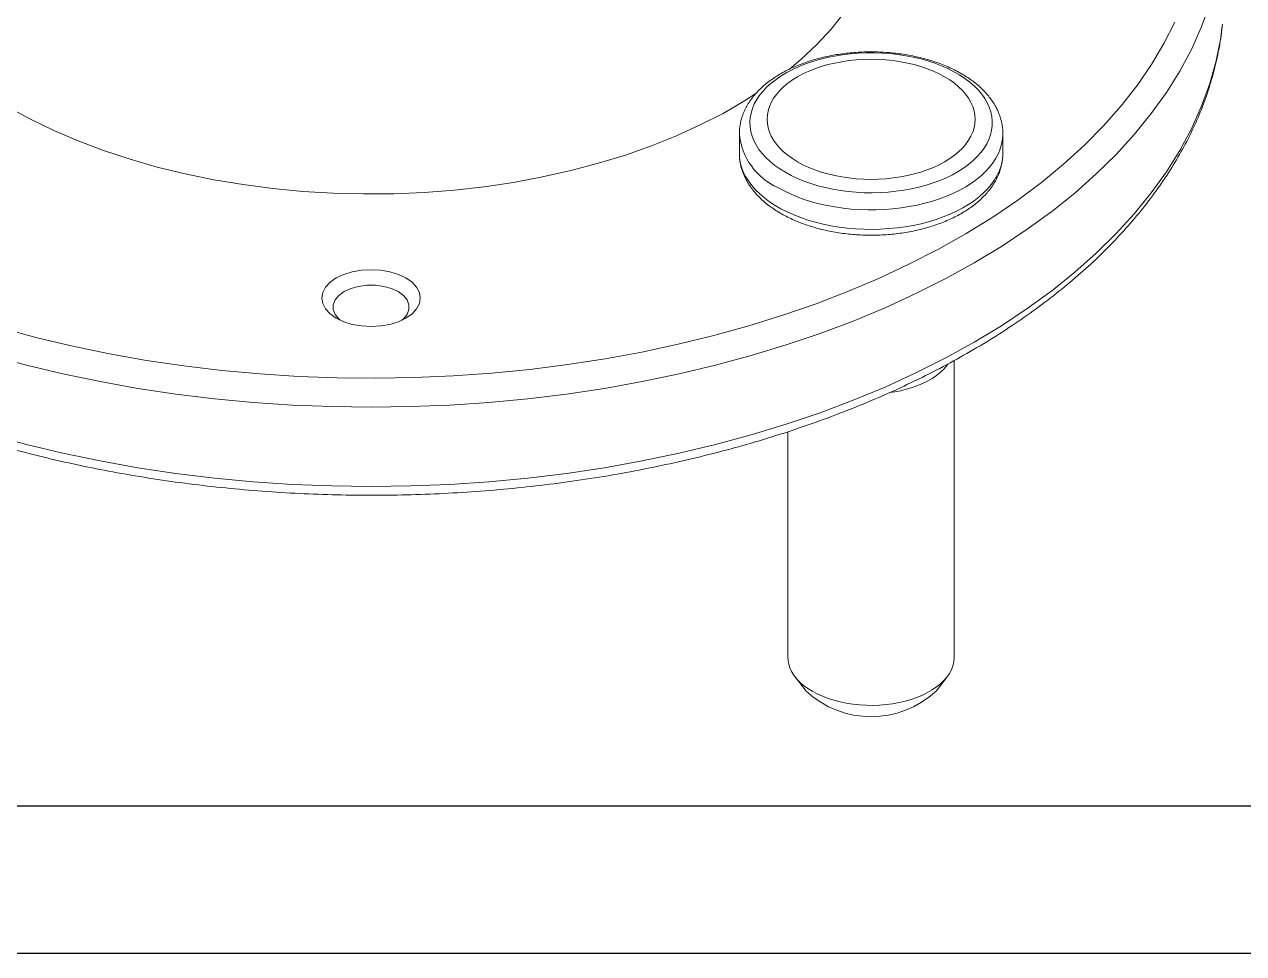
# Model space of a CAD drawing. Header units: millimetres. Extents: x 2429 to 2877, y 1091 to 1407.
# Drawn here: x 2495.5 to 2583.5, y 1091 to 1158 of the extents above; entities that cross this region are included whole.
import ezdxf

# ---------------------------------------------------------------- set-up
doc = ezdxf.new("R2010")
doc.units = ezdxf.units.MM
doc.linetypes.add('ACAD_ISO05W100', pattern=[33, 24, -3, 0, -3, 0, -3])
doc.layers.add('AM_BOR', color=2, linetype='ACAD_ISO05W100', lineweight=35)

# ---------------------------------------------------------------- blocks, each defined once
blk = doc.blocks.new('A3 ZTL')
blk.add_line((19.569, 9.785), (401.174, 9.785))
at = {"layer": 'AM_BOR', "color": 135, "linetype": 'Continuous', "lineweight": 25}
blk.add_line((410.959, 0), (0, 0), dxfattribs=at)

msp = doc.modelspace()

# ---------------------------------------------------------------- linework, layer by layer
at = {"color": 7, "linetype": 'Continuous', "lineweight": 15}
for p, q in [((2547.1, 1150.096), (2547.1, 1148.692)), ((2566.1, 1148.692), (2566.1, 1150.096)), ((2562.6, 1112.356), (2562.6, 1133.752)), ((2550.6, 1128.617), (2550.6, 1112.356)), ((2551.123, 1110.942), (2551.914, 1109.922)), ((2561.287, 1109.922), (2562.078, 1110.942))]:
    msp.add_line(p, q, dxfattribs=at)
at = {"color": 8, "linetype": 'Continuous', "lineweight": 15, "flags": 128}
for points in [[(2581, 1159.367), (2580.413, 1157.763), (2579.699, 1156.175), (2578.859, 1154.609), (2577.894, 1153.066), (2576.807, 1151.551), (2575.599, 1150.066), (2574.275, 1148.615), (2572.835, 1147.201), (2571.284, 1145.827), (2569.625, 1144.496), (2567.861, 1143.21), (2565.996, 1141.973), (2564.034, 1140.787), (2561.979, 1139.654), (2559.836, 1138.577), (2557.609, 1137.559), (2555.303, 1136.601), (2552.922, 1135.706), (2550.473, 1134.875), (2547.96, 1134.11), (2545.388, 1133.413), (2542.763, 1132.785), (2540.091, 1132.228), (2537.377, 1131.743), (2534.627, 1131.331), (2531.847, 1130.992), (2529.043, 1130.728), (2526.221, 1130.539), (2523.387, 1130.426), (2520.547, 1130.388), (2517.706, 1130.426), (2514.872, 1130.539), (2512.05, 1130.728), (2509.246, 1130.992), (2506.466, 1131.331), (2503.717, 1131.743), (2501.003, 1132.228), (2498.33, 1132.785), (2495.706, 1133.413), (2493.134, 1134.11)], [(2554.624, 1158.796), (2553.711, 1157.645), (2552.681, 1156.528), (2551.538, 1155.447), (2550.708, 1154.759)], [(2493.134, 1128.394), (2495.706, 1127.697), (2498.33, 1127.07), (2501.003, 1126.513), (2503.717, 1126.027), (2506.466, 1125.615), (2509.246, 1125.277), (2512.05, 1125.013), (2514.872, 1124.824), (2517.706, 1124.71), (2520.547, 1124.672), (2523.387, 1124.71), (2526.221, 1124.824), (2529.043, 1125.013), (2531.847, 1125.277), (2534.627, 1125.615), (2537.377, 1126.027), (2540.091, 1126.513), (2542.763, 1127.07), (2545.388, 1127.697), (2547.96, 1128.394), (2550.473, 1129.159), (2552.922, 1129.99), (2555.303, 1130.885), (2557.609, 1131.843), (2559.836, 1132.862), (2561.979, 1133.938), (2564.034, 1135.071), (2565.996, 1136.257), (2567.861, 1137.494), (2569.625, 1138.78), (2571.284, 1140.111), (2572.835, 1141.485), (2574.275, 1142.899), (2575.599, 1144.35), (2576.807, 1145.835), (2577.894, 1147.35), (2578.859, 1148.893), (2579.699, 1150.459), (2580.413, 1152.047), (2581, 1153.652), (2581.457, 1155.27), (2581.784, 1156.9), (2581.932, 1158.004)], [(2493.931, 1136.073), (2496.462, 1135.392), (2499.045, 1134.779), (2501.674, 1134.237), (2504.344, 1133.765), (2507.05, 1133.366), (2509.784, 1133.04), (2512.542, 1132.788), (2515.317, 1132.61), (2518.104, 1132.507), (2520.896, 1132.479), (2523.687, 1132.526), (2526.471, 1132.648), (2529.243, 1132.844), (2531.995, 1133.115), (2534.723, 1133.459), (2537.42, 1133.877), (2540.081, 1134.366), (2542.699, 1134.926), (2545.269, 1135.556), (2547.786, 1136.254), (2550.244, 1137.019), (2552.637, 1137.849), (2554.961, 1138.743), (2557.211, 1139.698), (2559.381, 1140.712), (2561.467, 1141.784), (2563.464, 1142.91), (2565.368, 1144.089), (2567.176, 1145.318), (2568.882, 1146.594), (2570.483, 1147.914), (2571.977, 1149.276), (2573.359, 1150.677), (2574.627, 1152.113), (2575.777, 1153.582), (2576.808, 1155.08), (2577.717, 1156.604), (2578.502, 1158.151)], [(2548.284, 1152.994), (2547.474, 1152.467), (2545.923, 1151.571), (2544.283, 1150.731), (2542.56, 1149.948), (2540.76, 1149.225), (2538.888, 1148.565), (2536.952, 1147.971), (2534.959, 1147.443), (2532.915, 1146.985), (2530.827, 1146.597), (2528.704, 1146.282), (2526.551, 1146.039), (2524.378, 1145.871), (2522.191, 1145.777), (2519.998, 1145.759), (2517.808, 1145.815), (2515.627, 1145.946), (2513.463, 1146.151), (2511.324, 1146.431), (2509.217, 1146.782), (2507.151, 1147.205), (2505.131, 1147.699), (2503.166, 1148.26), (2501.261, 1148.887), (2499.424, 1149.579), (2497.662, 1150.332), (2495.98, 1151.144), (2494.384, 1152.012)], [(2566.1, 1150.1), (2566.1, 1150.053), (2566.076, 1149.705), (2566.014, 1149.359), (2565.914, 1149.015), (2565.777, 1148.677), (2565.602, 1148.344), (2565.392, 1148.017), (2565.145, 1147.7), (2564.865, 1147.392), (2564.551, 1147.095), (2564.205, 1146.809), (2563.829, 1146.538), (2563.424, 1146.28), (2562.991, 1146.038), (2562.532, 1145.812), (2562.049, 1145.604), (2561.545, 1145.413), (2561.02, 1145.242), (2560.478, 1145.09), (2559.92, 1144.958), (2559.349, 1144.846), (2558.767, 1144.756), (2558.176, 1144.688), (2557.578, 1144.641), (2556.977, 1144.616), (2556.374, 1144.613), (2555.772, 1144.633), (2555.174, 1144.674), (2554.581, 1144.737), (2553.996, 1144.822), (2553.422, 1144.928), (2552.861, 1145.055), (2552.314, 1145.202), (2551.785, 1145.368), (2551.276, 1145.554), (2550.787, 1145.758), (2550.322, 1145.98), (2549.883, 1146.218)], [(2547.1, 1148.692), (2547.115, 1148.388), (2547.168, 1148.041), (2547.258, 1147.697), (2547.386, 1147.357), (2547.551, 1147.022), (2547.753, 1146.694), (2547.99, 1146.375), (2548.262, 1146.064), (2548.568, 1145.764), (2548.906, 1145.476), (2549.275, 1145.2), (2549.673, 1144.939), (2550.099, 1144.693), (2550.552, 1144.463), (2551.029, 1144.25), (2551.528, 1144.055), (2552.047, 1143.879), (2552.585, 1143.722), (2553.14, 1143.585), (2553.708, 1143.468), (2554.287, 1143.373), (2554.877, 1143.299), (2555.473, 1143.247), (2556.073, 1143.216), (2556.676, 1143.208), (2557.278, 1143.222), (2557.878, 1143.258), (2558.472, 1143.316), (2559.059, 1143.395), (2559.636, 1143.496), (2560.201, 1143.617), (2560.751, 1143.759), (2561.285, 1143.921), (2561.8, 1144.102), (2562.293, 1144.302), (2562.764, 1144.519), (2563.21, 1144.753), (2563.63, 1145.003), (2564.021, 1145.268), (2564.382, 1145.547), (2564.712, 1145.838), (2565.009, 1146.141), (2565.273, 1146.454), (2565.501, 1146.776), (2565.694, 1147.105), (2565.85, 1147.442), (2565.969, 1147.783), (2566.05, 1148.128), (2566.093, 1148.475), (2566.1, 1148.692)]]:
    msp.add_lwpolyline(points, dxfattribs=at)
at = {"color": 7, "linetype": 'Continuous', "lineweight": 15, "flags": 128}
for points in [[(2550.418, 1147.319), (2550.841, 1147.091), (2551.288, 1146.88), (2551.758, 1146.686), (2552.25, 1146.51), (2552.761, 1146.354), (2553.288, 1146.218), (2553.83, 1146.101), (2554.384, 1146.006), (2554.948, 1145.932), (2555.519, 1145.88), (2556.095, 1145.85), (2556.673, 1145.841), (2557.25, 1145.855), (2557.825, 1145.891), (2558.394, 1145.949), (2558.956, 1146.028), (2559.507, 1146.128), (2560.046, 1146.25), (2560.569, 1146.391), (2561.076, 1146.553), (2561.562, 1146.733), (2562.027, 1146.931), (2562.468, 1147.147), (2562.884, 1147.379), (2563.272, 1147.626), (2563.63, 1147.888), (2563.959, 1148.163), (2564.255, 1148.45), (2564.517, 1148.747), (2564.745, 1149.054), (2564.937, 1149.368), (2565.093, 1149.69), (2565.211, 1150.016), (2565.292, 1150.347), (2565.335, 1150.68), (2565.34, 1151.013), (2565.307, 1151.347), (2565.235, 1151.678), (2565.126, 1152.005), (2564.979, 1152.328), (2564.796, 1152.645), (2564.577, 1152.954), (2564.323, 1153.254), (2564.036, 1153.543), (2563.715, 1153.821), (2563.364, 1154.086), (2562.983, 1154.337), (2562.574, 1154.573), (2562.14, 1154.793), (2561.68, 1154.996), (2561.199, 1155.181), (2560.698, 1155.347), (2560.178, 1155.493), (2559.643, 1155.62), (2559.095, 1155.725), (2558.536, 1155.81), (2557.968, 1155.873), (2557.394, 1155.914), (2556.817, 1155.934), (2556.239, 1155.931), (2555.663, 1155.906), (2555.09, 1155.859), (2554.524, 1155.791), (2553.968, 1155.701), (2553.422, 1155.59), (2552.891, 1155.458), (2552.376, 1155.307), (2551.879, 1155.136), (2551.403, 1154.947), (2550.95, 1154.739), (2550.521, 1154.515), (2550.12, 1154.276), (2549.746, 1154.021), (2549.402, 1153.753), (2549.09, 1153.472), (2548.811, 1153.179), (2548.565, 1152.877), (2548.355, 1152.566), (2548.181, 1152.248), (2548.044, 1151.924), (2547.944, 1151.595), (2547.882, 1151.263), (2547.858, 1150.93), (2547.872, 1150.596), (2547.925, 1150.264), (2548.015, 1149.934), (2548.143, 1149.609), (2548.308, 1149.289), (2548.51, 1148.976), (2548.746, 1148.672), (2549.017, 1148.377), (2549.321, 1148.093), (2549.657, 1147.821), (2550.023, 1147.563), (2550.418, 1147.319)], [(2561.904, 1154.203), (2562.268, 1153.977), (2562.604, 1153.737), (2562.91, 1153.483), (2563.183, 1153.217), (2563.423, 1152.94), (2563.627, 1152.655), (2563.797, 1152.362), (2563.929, 1152.062), (2564.024, 1151.758), (2564.081, 1151.451), (2564.1, 1151.142), (2564.081, 1150.833), (2564.024, 1150.526), (2563.929, 1150.222), (2563.797, 1149.922), (2563.627, 1149.629), (2563.423, 1149.343), (2563.183, 1149.067), (2562.91, 1148.801), (2562.604, 1148.547), (2562.268, 1148.307), (2561.904, 1148.08), (2561.512, 1147.87), (2561.095, 1147.676), (2560.655, 1147.5), (2560.195, 1147.342), (2559.716, 1147.203), (2559.221, 1147.085), (2558.713, 1146.988), (2558.195, 1146.911), (2557.668, 1146.856), (2557.135, 1146.823), (2556.6, 1146.812), (2556.065, 1146.823), (2555.533, 1146.856), (2555.006, 1146.911), (2554.487, 1146.988), (2553.979, 1147.085), (2553.485, 1147.203), (2553.006, 1147.342), (2552.546, 1147.5), (2552.106, 1147.676), (2551.689, 1147.87), (2551.297, 1148.08), (2550.932, 1148.307), (2550.596, 1148.547), (2550.291, 1148.801), (2550.018, 1149.067), (2549.778, 1149.343), (2549.573, 1149.629), (2549.404, 1149.922), (2549.272, 1150.222), (2549.177, 1150.526), (2549.119, 1150.833), (2549.1, 1151.142), (2549.119, 1151.451), (2549.177, 1151.758), (2549.272, 1152.062), (2549.404, 1152.362), (2549.573, 1152.655), (2549.778, 1152.94), (2550.018, 1153.217), (2550.291, 1153.483), (2550.596, 1153.737), (2550.932, 1153.977), (2551.297, 1154.203), (2551.689, 1154.414), (2552.106, 1154.608), (2552.546, 1154.784), (2553.006, 1154.942), (2553.485, 1155.08), (2553.979, 1155.199), (2554.487, 1155.296), (2555.006, 1155.373), (2555.533, 1155.427), (2556.065, 1155.461), (2556.6, 1155.472), (2557.135, 1155.461), (2557.668, 1155.427), (2558.195, 1155.373), (2558.713, 1155.296), (2559.221, 1155.199), (2559.716, 1155.08), (2560.195, 1154.942), (2560.655, 1154.784), (2561.095, 1154.608), (2561.512, 1154.414), (2561.904, 1154.203)], [(2518.037, 1136.802), (2517.595, 1137.113), (2517.267, 1137.467), (2517.065, 1137.852), (2516.997, 1138.252), (2517.065, 1138.651), (2517.267, 1139.036), (2517.595, 1139.39), (2518.037, 1139.701), (2518.575, 1139.956), (2519.188, 1140.145), (2519.854, 1140.262), (2520.547, 1140.301), (2521.239, 1140.262), (2521.905, 1140.145), (2522.519, 1139.956), (2523.057, 1139.701), (2523.498, 1139.39), (2523.827, 1139.036), (2524.029, 1138.651), (2524.097, 1138.252), (2524.029, 1137.852), (2523.827, 1137.467), (2523.498, 1137.113), (2523.057, 1136.802), (2522.519, 1136.548), (2521.905, 1136.358), (2521.239, 1136.242), (2520.547, 1136.202), (2519.854, 1136.242), (2519.188, 1136.358), (2518.575, 1136.548), (2518.037, 1136.802)], [(2522.771, 1136.665), (2522.875, 1136.754), (2523.142, 1137.074), (2523.279, 1137.421), (2523.279, 1137.776), (2523.142, 1138.123), (2522.875, 1138.443), (2522.491, 1138.721), (2522.01, 1138.943), (2521.455, 1139.097), (2520.855, 1139.176), (2520.239, 1139.176), (2519.639, 1139.097), (2519.084, 1138.943), (2518.602, 1138.721), (2518.218, 1138.443), (2517.951, 1138.123), (2517.814, 1137.776), (2517.814, 1137.421), (2517.951, 1137.074), (2518.218, 1136.754), (2518.323, 1136.665)], [(2562.157, 1133.511), (2562.072, 1133.389), (2561.856, 1133.14), (2561.606, 1132.901), (2561.323, 1132.675), (2561.01, 1132.462), (2560.669, 1132.265), (2560.301, 1132.084), (2559.909, 1131.921), (2559.495, 1131.777), (2559.063, 1131.652), (2558.615, 1131.548), (2558.153, 1131.465), (2557.932, 1131.437)], [(2550.6, 1112.356), (2550.611, 1112.147), (2550.66, 1111.87), (2550.747, 1111.595), (2550.872, 1111.326), (2551.034, 1111.063), (2551.233, 1110.809), (2551.466, 1110.564), (2551.732, 1110.332), (2552.03, 1110.112), (2552.358, 1109.907), (2552.713, 1109.718), (2553.093, 1109.546), (2553.496, 1109.392), (2553.92, 1109.257), (2554.36, 1109.143), (2554.815, 1109.049), (2555.282, 1108.977), (2555.757, 1108.927), (2556.238, 1108.899), (2556.721, 1108.893), (2557.203, 1108.91), (2557.682, 1108.949), (2558.153, 1109.01), (2558.615, 1109.093), (2559.063, 1109.198), (2559.495, 1109.322), (2559.909, 1109.467), (2560.301, 1109.63), (2560.669, 1109.81), (2561.01, 1110.008), (2561.323, 1110.22), (2561.606, 1110.446), (2561.856, 1110.685), (2562.072, 1110.935), (2562.252, 1111.193), (2562.396, 1111.46), (2562.502, 1111.732), (2562.57, 1112.008), (2562.599, 1112.286), (2562.6, 1112.356)]]:
    msp.add_lwpolyline(points, dxfattribs=at)
at = {"color": 8, "linetype": 'Continuous', "lineweight": 15}
msp.add_arc((2551.804, 1150.535), 4.725, 185.45553, 246.01104, dxfattribs=at)
at = {"color": 7, "linetype": 'Continuous', "lineweight": 15}
msp.add_arc((2556.6, 1114.949), 6.873, 227.00699, 312.99301, dxfattribs=at)
for points, knots in [([(2459.175, 1157.962), (2459.198, 1157.713), (2459.269, 1156.935), (2459.513, 1155.635), (2459.901, 1154.066), (2460.411, 1152.509), (2461.034, 1150.967), (2461.772, 1149.442), (2462.623, 1147.937), (2463.586, 1146.454), (2464.658, 1144.999), (2465.839, 1143.572), (2467.126, 1142.177), (2468.515, 1140.818), (2470.005, 1139.496), (2471.592, 1138.215), (2473.273, 1136.978), (2475.045, 1135.785), (2476.903, 1134.64), (2478.844, 1133.545), (2480.865, 1132.502), (2482.961, 1131.512), (2485.127, 1130.578), (2487.361, 1129.701), (2489.657, 1128.882), (2492.012, 1128.123), (2494.42, 1127.425), (2496.877, 1126.79), (2499.379, 1126.219), (2501.921, 1125.711), (2504.497, 1125.27), (2507.104, 1124.894), (2509.737, 1124.585), (2512.389, 1124.344), (2515.057, 1124.17), (2517.735, 1124.064), (2520.418, 1124.027), (2523.102, 1124.058), (2525.781, 1124.157), (2528.45, 1124.324), (2531.104, 1124.559), (2533.738, 1124.861), (2536.347, 1125.231), (2538.927, 1125.666), (2541.472, 1126.167), (2543.978, 1126.732), (2546.439, 1127.362), (2548.852, 1128.053), (2551.212, 1128.806), (2553.514, 1129.619), (2555.754, 1130.491), (2557.927, 1131.42), (2560.03, 1132.404), (2562.059, 1133.443), (2564.009, 1134.534), (2565.876, 1135.675), (2567.658, 1136.864), (2569.35, 1138.099), (2570.949, 1139.379), (2572.451, 1140.7), (2573.854, 1142.061), (2575.154, 1143.458), (2576.349, 1144.889), (2577.435, 1146.35), (2578.411, 1147.839), (2579.275, 1149.352), (2580.024, 1150.886), (2580.657, 1152.438), (2581.175, 1154.003), (2581.569, 1155.579), (2581.816, 1156.879), (2581.889, 1157.655), (2581.912, 1157.9)], [0, 0, 0, 0, 0.006712, 0.020926, 0.035158, 0.049416, 0.063708, 0.078039, 0.092409, 0.106819, 0.121265, 0.135744, 0.150251, 0.16478, 0.179327, 0.193888, 0.208457, 0.223032, 0.23761, 0.252188, 0.266765, 0.28134, 0.295912, 0.31048, 0.325044, 0.339605, 0.354162, 0.368716, 0.383266, 0.397813, 0.412357, 0.426899, 0.441439, 0.455977, 0.470514, 0.48505, 0.499586, 0.514121, 0.528657, 0.543193, 0.557731, 0.57227, 0.58681, 0.601353, 0.615898, 0.630446, 0.644998, 0.659553, 0.674112, 0.688676, 0.703244, 0.717816, 0.732393, 0.746974, 0.761559, 0.776147, 0.790738, 0.805329, 0.819918, 0.834502, 0.849078, 0.863642, 0.878188, 0.892713, 0.90721, 0.921675, 0.936102, 0.950489, 0.964834, 0.979138, 0.993407, 1, 1, 1, 1]), ([(2566.096, 1150.101), (2566.097, 1150.144), (2566.101, 1150.307), (2566.073, 1150.592), (2566.01, 1150.952), (2565.912, 1151.307), (2565.781, 1151.658), (2565.617, 1152.002), (2565.42, 1152.34), (2565.189, 1152.669), (2564.927, 1152.99), (2564.633, 1153.299), (2564.308, 1153.597), (2563.953, 1153.882), (2563.572, 1154.152), (2563.164, 1154.406), (2562.732, 1154.644), (2562.278, 1154.864), (2561.804, 1155.066), (2561.312, 1155.249), (2560.803, 1155.413), (2560.28, 1155.558), (2559.744, 1155.683), (2559.198, 1155.788), (2558.642, 1155.872), (2558.08, 1155.936), (2557.513, 1155.98), (2556.943, 1156.003), (2556.371, 1156.005), (2555.801, 1155.986), (2555.233, 1155.947), (2554.669, 1155.887), (2554.113, 1155.806), (2553.565, 1155.705), (2553.027, 1155.585), (2552.501, 1155.444), (2551.99, 1155.283), (2551.494, 1155.104), (2551.015, 1154.905), (2550.556, 1154.688), (2550.118, 1154.453), (2549.703, 1154.2), (2549.312, 1153.93), (2548.948, 1153.644), (2548.612, 1153.343), (2548.307, 1153.027), (2548.034, 1152.699), (2547.794, 1152.36), (2547.588, 1152.012), (2547.418, 1151.656), (2547.284, 1151.296), (2547.186, 1150.932), (2547.125, 1150.567), (2547.098, 1150.283), (2547.103, 1150.122), (2547.104, 1150.083)], [0, 0, 0, 0, 0.00636, 0.024383, 0.042406, 0.060496, 0.078714, 0.097112, 0.115726, 0.134572, 0.15365, 0.17294, 0.192408, 0.212015, 0.231719, 0.251483, 0.271276, 0.291072, 0.310853, 0.330612, 0.350344, 0.370049, 0.389727, 0.40938, 0.429013, 0.448629, 0.468232, 0.487827, 0.507419, 0.527012, 0.546611, 0.566218, 0.58584, 0.605481, 0.625146, 0.644839, 0.664565, 0.684325, 0.704123, 0.723958, 0.743828, 0.763725, 0.783636, 0.803534, 0.823387, 0.843158, 0.862798, 0.882263, 0.90151, 0.920511, 0.939258, 0.957763, 0.976061, 0.994202, 1, 1, 1, 1]), ([(2547.104, 1148.691), (2547.103, 1148.647), (2547.099, 1148.482), (2547.128, 1148.196), (2547.19, 1147.837), (2547.288, 1147.481), (2547.419, 1147.131), (2547.584, 1146.786), (2547.781, 1146.449), (2548.011, 1146.119), (2548.274, 1145.799), (2548.568, 1145.489), (2548.893, 1145.191), (2549.247, 1144.906), (2549.629, 1144.636), (2550.037, 1144.382), (2550.469, 1144.145), (2550.923, 1143.924), (2551.397, 1143.723), (2551.889, 1143.539), (2552.398, 1143.375), (2552.921, 1143.23), (2553.456, 1143.105), (2554.003, 1143.001), (2554.558, 1142.916), (2555.12, 1142.852), (2555.688, 1142.808), (2556.258, 1142.786), (2556.829, 1142.784), (2557.4, 1142.802), (2557.968, 1142.842), (2558.531, 1142.902), (2559.088, 1142.982), (2559.636, 1143.083), (2560.174, 1143.204), (2560.699, 1143.345), (2561.211, 1143.505), (2561.707, 1143.684), (2562.185, 1143.883), (2562.644, 1144.1), (2563.083, 1144.335), (2563.498, 1144.588), (2563.888, 1144.858), (2564.253, 1145.144), (2564.588, 1145.445), (2564.894, 1145.761), (2565.167, 1146.089), (2565.407, 1146.428), (2565.612, 1146.777), (2565.782, 1147.132), (2565.916, 1147.493), (2566.015, 1147.856), (2566.076, 1148.222), (2566.102, 1148.501), (2566.098, 1148.657), (2566.097, 1148.692)], [0, 0, 0, 0, 0.006554, 0.0245853, 0.0426172, 0.0607153, 0.078942, 0.0973487, 0.115971, 0.1348265, 0.1539132, 0.1732117, 0.192689, 0.2123049, 0.2320183, 0.2517917, 0.2715943, 0.2913989, 0.3111895, 0.3309577, 0.3506992, 0.370413, 0.3901, 0.4097629, 0.4294048, 0.4490298, 0.4686422, 0.4882466, 0.5078477, 0.5274501, 0.5470574, 0.5666742, 0.5863053, 0.6059556, 0.6256296, 0.645332, 0.6650665, 0.6848364, 0.7046436, 0.7244881, 0.7443671, 0.7642734, 0.7841937, 0.8041008, 0.8239638, 0.8437431, 0.8633931, 0.8828667, 0.9021227, 0.9211328, 0.9398883, 0.9584022, 0.9767086, 0.9948583, 1, 1, 1, 1])]:
    msp.add_open_spline(points, degree=3, knots=knots, dxfattribs=at)

# ---------------------------------------------------------------- block references
at = {"linetype": 'ByBlock', "lineweight": 0, "xscale": 1.089, "yscale": 1.089, "zscale": 1.089}
msp.add_blockref('A3 ZTL', (2429.046, 1090.997), dxfattribs=at)

doc.saveas('drawing.dxf')
